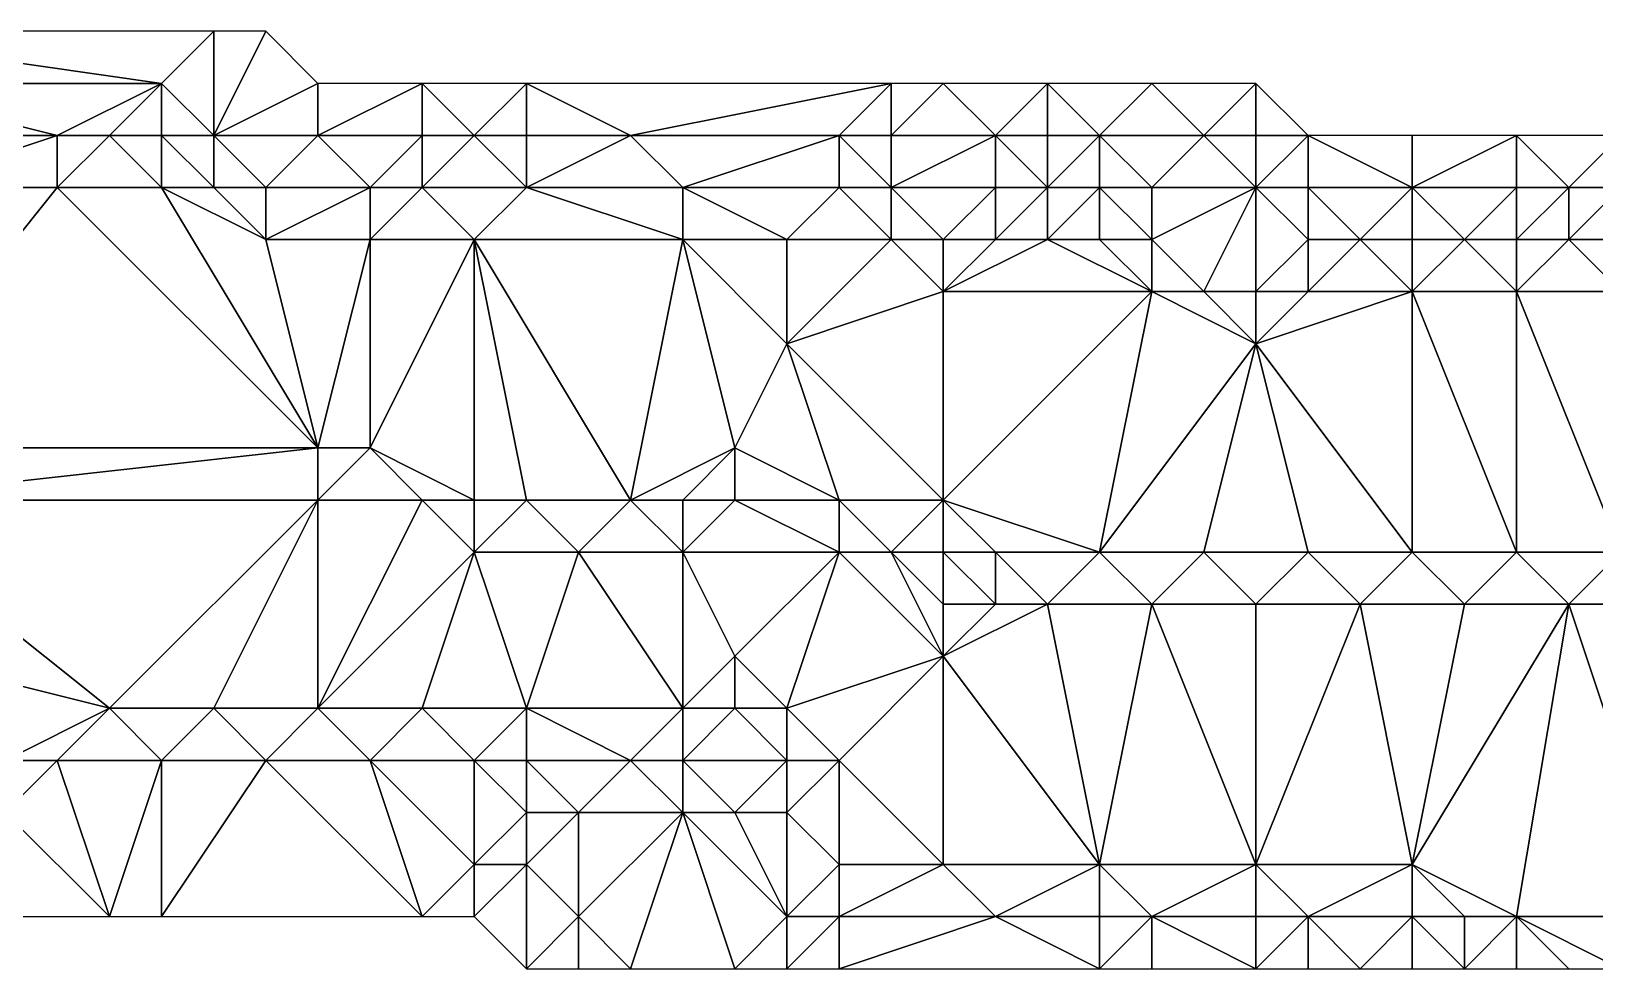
# Model space of a CAD drawing. Extents: x 2717.4 to 2787.5, y 1162.3 to 1174.9.
# Drawn here: x 2753.66 to 2763.86, y 1162.29 to 1168.41 of the extents above; entities that cross this region are included whole.
import ezdxf

# ---------------------------------------------------------------- set-up
doc = ezdxf.new("R2010")
doc.units = 0

msp = doc.modelspace()

# ---------------------------------------------------------------- linework, layer by layer
for points in [[(2754.51, 1168.07, 595.459), (2754.85, 1168.41, 595.471), (2752.13, 1168.41, 595.409)], [(2752.47, 1168.07, 595.411), (2754.51, 1168.07, 595.459), (2752.13, 1168.41, 595.409)], [(2754.51, 1168.07, 595.459), (2754.85, 1167.73, 595.463), (2754.85, 1168.41, 595.471)], [(2754.85, 1168.41, 595.471), (2754.85, 1167.73, 595.463), (2755.19, 1168.41, 595.474)], [(2755.19, 1168.41, 595.474), (2754.85, 1167.73, 595.463), (2755.53, 1168.07, 595.475)], [(2753.83, 1167.73, 594.979), (2752.47, 1168.07, 595.411), (2752.81, 1167.73, 594.942)], [(2753.83, 1167.73, 594.979), (2754.51, 1168.07, 595.459), (2752.47, 1168.07, 595.411)], [(2753.83, 1167.73, 594.979), (2754.17, 1167.73, 594.991), (2754.51, 1168.07, 595.459)], [(2754.51, 1168.07, 595.459), (2754.17, 1167.73, 594.991), (2754.51, 1167.73, 595.46)], [(2754.51, 1167.73, 595.46), (2754.85, 1167.73, 595.463), (2754.51, 1168.07, 595.459)], [(2754.85, 1167.73, 595.463), (2755.53, 1167.73, 595.469), (2755.53, 1168.07, 595.475)], [(2755.53, 1168.07, 595.475), (2755.53, 1167.73, 595.469), (2756.21, 1168.07, 595.479)], [(2755.53, 1167.73, 595.469), (2756.21, 1167.73, 595.469), (2756.21, 1168.07, 595.479)], [(2756.21, 1168.07, 595.479), (2756.21, 1167.73, 595.469), (2756.55, 1167.73, 595.47)], [(2756.21, 1168.07, 595.479), (2756.55, 1167.73, 595.47), (2756.89, 1168.07, 595.479)], [(2756.55, 1167.73, 595.47), (2756.89, 1167.73, 595.47), (2756.89, 1168.07, 595.479)], [(2756.89, 1167.73, 595.47), (2757.57, 1167.73, 595.462), (2756.89, 1168.07, 595.479)], [(2756.89, 1168.07, 595.479), (2757.57, 1167.73, 595.462), (2759.27, 1168.07, 595.482)], [(2757.57, 1167.73, 595.462), (2758.93, 1167.73, 595.467), (2759.27, 1168.07, 595.482)], [(2758.93, 1167.73, 595.467), (2759.27, 1167.73, 595.47), (2759.27, 1168.07, 595.482)], [(2759.27, 1168.07, 595.482), (2759.27, 1167.73, 595.47), (2759.61, 1168.07, 595.485)], [(2759.61, 1168.07, 595.485), (2759.27, 1167.73, 595.47), (2759.95, 1167.73, 595.477)], [(2759.61, 1168.07, 595.485), (2759.95, 1167.73, 595.477), (2760.29, 1168.07, 595.492)], [(2759.95, 1167.73, 595.477), (2760.29, 1167.73, 595.48), (2760.29, 1168.07, 595.492)], [(2760.29, 1168.07, 595.492), (2760.63, 1167.73, 595.483), (2760.97, 1168.07, 595.501)], [(2760.29, 1168.07, 595.492), (2760.29, 1167.73, 595.48), (2760.63, 1167.73, 595.483)], [(2760.63, 1167.73, 595.483), (2761.31, 1167.73, 595.521), (2760.97, 1168.07, 595.501)], [(2760.97, 1168.07, 595.501), (2761.31, 1167.73, 595.521), (2761.65, 1168.07, 595.539)], [(2761.31, 1167.73, 595.521), (2761.65, 1167.73, 595.54), (2761.65, 1168.07, 595.539)], [(2761.65, 1168.07, 595.539), (2761.65, 1167.73, 595.54), (2761.99, 1167.73, 595.555)], [(2752.81, 1167.39, 596.972), (2753.83, 1167.73, 594.979), (2752.81, 1167.73, 594.942)], [(2752.81, 1167.39, 596.972), (2753.83, 1167.39, 596.997), (2753.83, 1167.73, 594.979)], [(2753.83, 1167.39, 596.997), (2754.17, 1167.73, 594.991), (2753.83, 1167.73, 594.979)], [(2754.51, 1167.39, 597.014), (2754.17, 1167.73, 594.991), (2753.83, 1167.39, 596.997)], [(2754.51, 1167.73, 595.46), (2754.17, 1167.73, 594.991), (2754.51, 1167.39, 597.014)], [(2754.85, 1167.39, 595.015), (2754.51, 1167.73, 595.46), (2754.51, 1167.39, 597.014)], [(2754.85, 1167.39, 595.015), (2754.85, 1167.73, 595.463), (2754.51, 1167.73, 595.46)], [(2755.19, 1167.39, 595.023), (2754.85, 1167.73, 595.463), (2754.85, 1167.39, 595.015)], [(2755.19, 1167.39, 595.023), (2755.53, 1167.73, 595.469), (2754.85, 1167.73, 595.463)], [(2755.87, 1167.39, 595.037), (2755.53, 1167.73, 595.469), (2755.19, 1167.39, 595.023)], [(2755.87, 1167.39, 595.037), (2756.21, 1167.73, 595.469), (2755.53, 1167.73, 595.469)], [(2756.21, 1167.39, 595.044), (2756.21, 1167.73, 595.469), (2755.87, 1167.39, 595.037)], [(2756.89, 1167.39, 595.057), (2756.55, 1167.73, 595.47), (2756.21, 1167.39, 595.044)], [(2756.55, 1167.73, 595.47), (2756.21, 1167.73, 595.469), (2756.21, 1167.39, 595.044)], [(2756.89, 1167.39, 595.057), (2756.89, 1167.73, 595.47), (2756.55, 1167.73, 595.47)], [(2756.89, 1167.39, 595.057), (2757.57, 1167.73, 595.462), (2756.89, 1167.73, 595.47)], [(2757.91, 1167.39, 595.077), (2757.57, 1167.73, 595.462), (2756.89, 1167.39, 595.057)], [(2757.91, 1167.39, 595.077), (2758.93, 1167.73, 595.467), (2757.57, 1167.73, 595.462)], [(2758.93, 1167.39, 595.093), (2758.93, 1167.73, 595.467), (2757.91, 1167.39, 595.077)], [(2759.27, 1167.39, 595.119), (2759.27, 1167.73, 595.47), (2758.93, 1167.73, 595.467)], [(2759.27, 1167.39, 595.119), (2758.93, 1167.73, 595.467), (2758.93, 1167.39, 595.093)], [(2759.27, 1167.39, 595.119), (2759.95, 1167.39, 595.115), (2759.95, 1167.73, 595.477)], [(2759.95, 1167.73, 595.477), (2759.27, 1167.73, 595.47), (2759.27, 1167.39, 595.119)], [(2759.95, 1167.73, 595.477), (2759.95, 1167.39, 595.115), (2760.29, 1167.39, 595.113)], [(2760.29, 1167.39, 595.113), (2760.29, 1167.73, 595.48), (2759.95, 1167.73, 595.477)], [(2760.63, 1167.39, 596.506), (2760.63, 1167.73, 595.483), (2760.29, 1167.39, 595.113)], [(2760.63, 1167.73, 595.483), (2760.29, 1167.73, 595.48), (2760.29, 1167.39, 595.113)], [(2760.63, 1167.73, 595.483), (2760.97, 1167.39, 595.147), (2761.31, 1167.73, 595.521)], [(2760.63, 1167.39, 596.506), (2760.97, 1167.39, 595.147), (2760.63, 1167.73, 595.483)], [(2761.31, 1167.73, 595.521), (2760.97, 1167.39, 595.147), (2761.65, 1167.39, 595.133)], [(2761.65, 1167.39, 595.133), (2761.65, 1167.73, 595.54), (2761.31, 1167.73, 595.521)], [(2761.99, 1167.73, 595.555), (2761.65, 1167.73, 595.54), (2761.65, 1167.39, 595.133)], [(2761.65, 1167.39, 595.133), (2761.99, 1167.39, 595.148), (2761.99, 1167.73, 595.555)], [(2761.99, 1167.73, 595.555), (2762.67, 1167.39, 595.156), (2762.67, 1167.73, 595.576)], [(2761.99, 1167.73, 595.555), (2761.99, 1167.39, 595.148), (2762.67, 1167.39, 595.156)], [(2762.67, 1167.73, 595.576), (2762.67, 1167.39, 595.156), (2763.35, 1167.73, 595.579)], [(2762.67, 1167.39, 595.156), (2763.35, 1167.39, 595.169), (2763.35, 1167.73, 595.579)], [(2763.35, 1167.73, 595.579), (2763.35, 1167.39, 595.169), (2763.69, 1167.39, 595.174)], [(2763.69, 1167.39, 595.174), (2764.03, 1167.73, 595.581), (2763.35, 1167.73, 595.579)], [(2763.69, 1167.39, 595.174), (2764.03, 1167.39, 595.572), (2764.03, 1167.73, 595.581)], [(2755.53, 1165.69, 597.045), (2753.83, 1167.39, 596.997), (2752.47, 1165.69, 596.97)], [(2752.47, 1165.69, 596.97), (2753.83, 1167.39, 596.997), (2752.81, 1167.39, 596.972)], [(2755.53, 1165.69, 597.045), (2754.51, 1167.39, 597.014), (2753.83, 1167.39, 596.997)], [(2754.85, 1167.39, 595.015), (2754.51, 1167.39, 597.014), (2755.19, 1167.05, 597.032)], [(2755.19, 1167.05, 597.032), (2754.51, 1167.39, 597.014), (2755.53, 1165.69, 597.045)], [(2755.19, 1167.05, 597.032), (2755.19, 1167.39, 595.023), (2754.85, 1167.39, 595.015)], [(2755.19, 1167.05, 597.032), (2755.87, 1167.05, 597.049), (2755.87, 1167.39, 595.037)], [(2755.19, 1167.05, 597.032), (2755.87, 1167.39, 595.037), (2755.19, 1167.39, 595.023)], [(2755.87, 1167.05, 597.049), (2756.55, 1167.05, 597.064), (2756.21, 1167.39, 595.044)], [(2755.87, 1167.05, 597.049), (2756.21, 1167.39, 595.044), (2755.87, 1167.39, 595.037)], [(2756.55, 1167.05, 597.064), (2756.89, 1167.39, 595.057), (2756.21, 1167.39, 595.044)], [(2756.55, 1167.05, 597.064), (2757.91, 1167.05, 597.092), (2756.89, 1167.39, 595.057)], [(2756.89, 1167.39, 595.057), (2757.91, 1167.05, 597.092), (2757.91, 1167.39, 595.077)], [(2758.93, 1167.39, 595.093), (2757.91, 1167.39, 595.077), (2758.59, 1167.05, 597.106)], [(2757.91, 1167.39, 595.077), (2757.91, 1167.05, 597.092), (2758.59, 1167.05, 597.106)], [(2758.93, 1167.39, 595.093), (2758.59, 1167.05, 597.106), (2759.27, 1167.05, 597.12)], [(2759.27, 1167.05, 597.12), (2759.27, 1167.39, 595.119), (2758.93, 1167.39, 595.093)], [(2759.61, 1167.05, 595.127), (2759.27, 1167.39, 595.119), (2759.27, 1167.05, 597.12)], [(2759.61, 1167.05, 595.127), (2759.95, 1167.39, 595.115), (2759.27, 1167.39, 595.119)], [(2759.95, 1167.05, 595.126), (2759.95, 1167.39, 595.115), (2759.61, 1167.05, 595.127)], [(2760.29, 1167.05, 597.141), (2760.29, 1167.39, 595.113), (2759.95, 1167.05, 595.126)], [(2760.29, 1167.39, 595.113), (2759.95, 1167.39, 595.115), (2759.95, 1167.05, 595.126)], [(2760.29, 1167.05, 597.141), (2760.63, 1167.39, 596.506), (2760.29, 1167.39, 595.113)], [(2760.29, 1167.05, 597.141), (2760.63, 1167.05, 596.576), (2760.63, 1167.39, 596.506)], [(2760.63, 1167.39, 596.506), (2760.63, 1167.05, 596.576), (2760.97, 1167.05, 595.134)], [(2760.97, 1167.05, 595.134), (2760.97, 1167.39, 595.147), (2760.63, 1167.39, 596.506)], [(2761.31, 1166.71, 595.205), (2761.65, 1167.39, 595.133), (2760.97, 1167.05, 595.134)], [(2761.65, 1167.39, 595.133), (2760.97, 1167.39, 595.147), (2760.97, 1167.05, 595.134)], [(2761.65, 1166.71, 595.187), (2761.65, 1167.39, 595.133), (2761.31, 1166.71, 595.205)], [(2761.99, 1167.05, 595.144), (2761.65, 1167.39, 595.133), (2761.65, 1166.71, 595.187)], [(2761.99, 1167.05, 595.144), (2761.99, 1167.39, 595.148), (2761.65, 1167.39, 595.133)], [(2762.33, 1167.05, 595.151), (2761.99, 1167.39, 595.148), (2761.99, 1167.05, 595.144)], [(2762.67, 1167.39, 595.156), (2761.99, 1167.39, 595.148), (2762.33, 1167.05, 595.151)], [(2762.67, 1167.05, 595.157), (2762.67, 1167.39, 595.156), (2762.33, 1167.05, 595.151)], [(2762.67, 1167.05, 595.157), (2763.01, 1167.05, 595.291), (2762.67, 1167.39, 595.156)], [(2762.67, 1167.39, 595.156), (2763.01, 1167.05, 595.291), (2763.35, 1167.39, 595.169)], [(2763.35, 1167.39, 595.169), (2763.01, 1167.05, 595.291), (2763.35, 1167.05, 595.166)], [(2763.69, 1167.05, 595.276), (2763.69, 1167.39, 595.174), (2763.35, 1167.05, 595.166)], [(2763.69, 1167.39, 595.174), (2763.35, 1167.39, 595.169), (2763.35, 1167.05, 595.166)], [(2764.37, 1167.05, 595.193), (2764.03, 1167.39, 595.572), (2763.69, 1167.05, 595.276)], [(2763.69, 1167.05, 595.276), (2764.03, 1167.39, 595.572), (2763.69, 1167.39, 595.174)], [(2755.53, 1165.69, 597.045), (2755.87, 1167.05, 597.049), (2755.19, 1167.05, 597.032)], [(2755.87, 1165.69, 597.054), (2755.87, 1167.05, 597.049), (2755.53, 1165.69, 597.045)], [(2755.87, 1165.69, 597.054), (2756.55, 1167.05, 597.064), (2755.87, 1167.05, 597.049)], [(2755.87, 1165.69, 597.054), (2756.55, 1165.35, 597.072), (2756.55, 1167.05, 597.064)], [(2757.57, 1165.35, 597.095), (2756.55, 1167.05, 597.064), (2756.89, 1165.35, 597.08)], [(2757.57, 1165.35, 597.095), (2757.91, 1167.05, 597.092), (2756.55, 1167.05, 597.064)], [(2756.55, 1167.05, 597.064), (2756.55, 1165.35, 597.072), (2756.89, 1165.35, 597.08)], [(2757.57, 1165.35, 597.095), (2758.25, 1165.69, 597.107), (2757.91, 1167.05, 597.092)], [(2758.59, 1167.05, 597.106), (2757.91, 1167.05, 597.092), (2758.59, 1166.37, 597.11)], [(2757.91, 1167.05, 597.092), (2758.25, 1165.69, 597.107), (2758.59, 1166.37, 597.11)], [(2759.61, 1166.71, 597.129), (2759.27, 1167.05, 597.12), (2758.59, 1166.37, 597.11)], [(2759.27, 1167.05, 597.12), (2758.59, 1167.05, 597.106), (2758.59, 1166.37, 597.11)], [(2759.61, 1167.05, 595.127), (2759.27, 1167.05, 597.12), (2759.61, 1166.71, 597.129)], [(2760.29, 1167.05, 597.141), (2759.61, 1166.71, 597.129), (2760.97, 1166.71, 597.159)], [(2759.95, 1167.05, 595.126), (2759.61, 1166.71, 597.129), (2760.29, 1167.05, 597.141)], [(2759.95, 1167.05, 595.126), (2759.61, 1167.05, 595.127), (2759.61, 1166.71, 597.129)], [(2760.97, 1166.71, 597.159), (2760.63, 1167.05, 596.576), (2760.29, 1167.05, 597.141)], [(2760.97, 1167.05, 595.134), (2760.63, 1167.05, 596.576), (2760.97, 1166.71, 597.159)], [(2760.97, 1166.71, 597.159), (2761.31, 1166.71, 595.205), (2760.97, 1167.05, 595.134)], [(2761.99, 1166.71, 597.182), (2761.99, 1167.05, 595.144), (2761.65, 1166.71, 595.187)], [(2762.33, 1167.05, 595.151), (2761.99, 1167.05, 595.144), (2761.99, 1166.71, 597.182)], [(2761.99, 1166.71, 597.182), (2762.67, 1166.71, 597.197), (2762.33, 1167.05, 595.151)], [(2762.67, 1166.71, 597.197), (2762.67, 1167.05, 595.157), (2762.33, 1167.05, 595.151)], [(2763.35, 1166.71, 597.212), (2763.01, 1167.05, 595.291), (2762.67, 1166.71, 597.197)], [(2762.67, 1166.71, 597.197), (2763.01, 1167.05, 595.291), (2762.67, 1167.05, 595.157)], [(2763.35, 1167.05, 595.166), (2763.01, 1167.05, 595.291), (2763.35, 1166.71, 597.212)], [(2763.35, 1166.71, 597.212), (2764.03, 1166.71, 597.226), (2763.69, 1167.05, 595.276)], [(2763.35, 1166.71, 597.212), (2763.69, 1167.05, 595.276), (2763.35, 1167.05, 595.166)], [(2764.03, 1166.71, 597.226), (2764.37, 1167.05, 595.193), (2763.69, 1167.05, 595.276)], [(2759.61, 1165.35, 597.138), (2759.61, 1166.71, 597.129), (2758.59, 1166.37, 597.11)], [(2760.63, 1165.01, 597.164), (2760.97, 1166.71, 597.159), (2759.61, 1165.35, 597.138)], [(2760.97, 1166.71, 597.159), (2759.61, 1166.71, 597.129), (2759.61, 1165.35, 597.138)], [(2761.65, 1166.37, 597.177), (2760.97, 1166.71, 597.159), (2760.63, 1165.01, 597.164)], [(2761.65, 1166.37, 597.177), (2761.31, 1166.71, 595.205), (2760.97, 1166.71, 597.159)], [(2761.65, 1166.71, 595.187), (2761.31, 1166.71, 595.205), (2761.65, 1166.37, 597.177)], [(2762.67, 1165.01, 597.21), (2762.67, 1166.71, 597.197), (2761.65, 1166.37, 597.177)], [(2761.65, 1166.71, 595.187), (2761.65, 1166.37, 597.177), (2761.99, 1166.71, 597.182)], [(2761.65, 1166.37, 597.177), (2762.67, 1166.71, 597.197), (2761.99, 1166.71, 597.182)], [(2763.35, 1165.01, 597.225), (2762.67, 1166.71, 597.197), (2762.67, 1165.01, 597.21)], [(2763.35, 1165.01, 597.225), (2763.35, 1166.71, 597.212), (2762.67, 1166.71, 597.197)], [(2764.03, 1165.01, 597.241), (2763.35, 1166.71, 597.212), (2763.35, 1165.01, 597.225)], [(2764.03, 1165.01, 597.241), (2764.03, 1166.71, 597.226), (2763.35, 1166.71, 597.212)], [(2758.59, 1166.37, 597.11), (2758.25, 1165.69, 597.107), (2758.93, 1165.35, 597.123)], [(2758.59, 1166.37, 597.11), (2758.93, 1165.35, 597.123), (2759.61, 1165.35, 597.138)], [(2761.31, 1165.01, 597.179), (2761.65, 1166.37, 597.177), (2760.63, 1165.01, 597.164)], [(2761.99, 1165.01, 597.194), (2761.65, 1166.37, 597.177), (2761.31, 1165.01, 597.179)], [(2762.67, 1165.01, 597.21), (2761.65, 1166.37, 597.177), (2761.99, 1165.01, 597.194)], [(2755.53, 1165.69, 597.045), (2752.47, 1165.35, 594.921), (2755.53, 1165.35, 595.03)], [(2755.53, 1165.69, 597.045), (2752.47, 1165.69, 596.97), (2752.47, 1165.35, 594.921)], [(2755.87, 1165.69, 597.054), (2755.53, 1165.35, 595.03), (2756.21, 1165.35, 595.019)], [(2755.87, 1165.69, 597.054), (2755.53, 1165.69, 597.045), (2755.53, 1165.35, 595.03)], [(2756.21, 1165.35, 595.019), (2756.55, 1165.35, 597.072), (2755.87, 1165.69, 597.054)], [(2757.91, 1165.35, 595.179), (2758.25, 1165.69, 597.107), (2757.57, 1165.35, 597.095)], [(2758.25, 1165.35, 597.109), (2758.25, 1165.69, 597.107), (2757.91, 1165.35, 595.179)], [(2758.93, 1165.35, 597.123), (2758.25, 1165.69, 597.107), (2758.25, 1165.35, 597.109)], [(2752.47, 1165.35, 594.921), (2754.17, 1163.99, 594.936), (2755.53, 1165.35, 595.03)], [(2752.47, 1165.35, 594.921), (2752.81, 1164.33, 594.915), (2754.17, 1163.99, 594.936)], [(2754.17, 1163.99, 594.936), (2754.85, 1163.99, 594.964), (2755.53, 1165.35, 595.03)], [(2754.85, 1163.99, 594.964), (2755.53, 1163.99, 594.993), (2755.53, 1165.35, 595.03)], [(2755.53, 1165.35, 595.03), (2755.53, 1163.99, 594.993), (2756.21, 1165.35, 595.019)], [(2755.53, 1163.99, 594.993), (2756.55, 1165.01, 595.023), (2756.21, 1165.35, 595.019)], [(2756.21, 1165.35, 595.019), (2756.55, 1165.01, 595.023), (2756.55, 1165.35, 597.072)], [(2756.89, 1165.35, 597.08), (2756.55, 1165.01, 595.023), (2757.23, 1165.01, 595.042)], [(2756.55, 1165.35, 597.072), (2756.55, 1165.01, 595.023), (2756.89, 1165.35, 597.08)], [(2757.57, 1165.35, 597.095), (2756.89, 1165.35, 597.08), (2757.23, 1165.01, 595.042)], [(2757.57, 1165.35, 597.095), (2757.23, 1165.01, 595.042), (2757.91, 1165.01, 595.047)], [(2757.91, 1165.01, 595.047), (2757.91, 1165.35, 595.179), (2757.57, 1165.35, 597.095)], [(2758.25, 1165.35, 597.109), (2757.91, 1165.35, 595.179), (2757.91, 1165.01, 595.047)], [(2757.91, 1165.01, 595.047), (2758.93, 1165.01, 595.095), (2758.25, 1165.35, 597.109)], [(2758.93, 1165.01, 595.095), (2758.93, 1165.35, 597.123), (2758.25, 1165.35, 597.109)], [(2759.27, 1165.01, 597.133), (2758.93, 1165.35, 597.123), (2758.93, 1165.01, 595.095)], [(2759.61, 1165.35, 597.138), (2758.93, 1165.35, 597.123), (2759.27, 1165.01, 597.133)], [(2759.61, 1165.35, 597.138), (2759.27, 1165.01, 597.133), (2759.61, 1165.01, 595.25)], [(2760.63, 1165.01, 597.164), (2759.61, 1165.35, 597.138), (2759.95, 1165.01, 597.148)], [(2759.95, 1165.01, 597.148), (2759.61, 1165.35, 597.138), (2759.61, 1165.01, 595.25)], [(2755.53, 1163.99, 594.993), (2756.21, 1163.99, 594.999), (2756.55, 1165.01, 595.023)], [(2756.21, 1163.99, 594.999), (2756.89, 1163.99, 595.015), (2756.55, 1165.01, 595.023)], [(2756.55, 1165.01, 595.023), (2756.89, 1163.99, 595.015), (2757.23, 1165.01, 595.042)], [(2756.89, 1163.99, 595.015), (2757.91, 1163.99, 595.032), (2757.23, 1165.01, 595.042)], [(2757.23, 1165.01, 595.042), (2757.91, 1163.99, 595.032), (2757.91, 1165.01, 595.047)], [(2757.91, 1165.01, 595.047), (2758.25, 1164.33, 595.039), (2758.93, 1165.01, 595.095)], [(2757.91, 1163.99, 595.032), (2758.25, 1164.33, 595.039), (2757.91, 1165.01, 595.047)], [(2758.93, 1165.01, 595.095), (2758.25, 1164.33, 595.039), (2758.59, 1163.99, 595.055)], [(2758.93, 1165.01, 595.095), (2758.59, 1163.99, 595.055), (2759.61, 1164.33, 595.099)], [(2759.27, 1165.01, 597.133), (2758.93, 1165.01, 595.095), (2759.61, 1164.33, 595.099)], [(2759.27, 1165.01, 597.133), (2759.61, 1164.67, 595.102), (2759.61, 1165.01, 595.25)], [(2759.61, 1164.33, 595.099), (2759.61, 1164.67, 595.102), (2759.27, 1165.01, 597.133)], [(2759.61, 1165.01, 595.25), (2759.95, 1164.67, 595.11), (2759.95, 1165.01, 597.148)], [(2759.61, 1165.01, 595.25), (2759.61, 1164.67, 595.102), (2759.95, 1164.67, 595.11)], [(2760.29, 1164.67, 595.112), (2760.63, 1165.01, 597.164), (2759.95, 1165.01, 597.148)], [(2759.95, 1165.01, 597.148), (2759.95, 1164.67, 595.11), (2760.29, 1164.67, 595.112)], [(2760.29, 1164.67, 595.112), (2760.97, 1164.67, 595.115), (2760.63, 1165.01, 597.164)], [(2760.97, 1164.67, 595.115), (2761.31, 1165.01, 597.179), (2760.63, 1165.01, 597.164)], [(2760.97, 1164.67, 595.115), (2761.65, 1164.67, 595.119), (2761.31, 1165.01, 597.179)], [(2761.65, 1164.67, 595.119), (2761.99, 1165.01, 597.194), (2761.31, 1165.01, 597.179)], [(2761.65, 1164.67, 595.119), (2762.33, 1164.67, 595.124), (2761.99, 1165.01, 597.194)], [(2762.33, 1164.67, 595.124), (2762.67, 1165.01, 597.21), (2761.99, 1165.01, 597.194)], [(2762.33, 1164.67, 595.124), (2763.01, 1164.67, 595.128), (2762.67, 1165.01, 597.21)], [(2763.01, 1164.67, 595.128), (2763.35, 1165.01, 597.225), (2762.67, 1165.01, 597.21)], [(2763.01, 1164.67, 595.128), (2763.69, 1164.67, 595.161), (2763.35, 1165.01, 597.225)], [(2763.69, 1164.67, 595.161), (2764.03, 1165.01, 597.241), (2763.35, 1165.01, 597.225)], [(2763.69, 1164.67, 595.161), (2764.37, 1164.67, 595.16), (2764.03, 1165.01, 597.241)], [(2759.61, 1164.33, 595.099), (2760.63, 1162.97, 595.076), (2760.29, 1164.67, 595.112)], [(2760.29, 1164.67, 595.112), (2759.95, 1164.67, 595.11), (2759.61, 1164.33, 595.099)], [(2759.95, 1164.67, 595.11), (2759.61, 1164.67, 595.102), (2759.61, 1164.33, 595.099)], [(2760.29, 1164.67, 595.112), (2760.63, 1162.97, 595.076), (2760.97, 1164.67, 595.115)], [(2760.63, 1162.97, 595.076), (2761.65, 1162.97, 595.099), (2760.97, 1164.67, 595.115)], [(2760.97, 1164.67, 595.115), (2761.65, 1162.97, 595.099), (2761.65, 1164.67, 595.119)], [(2761.65, 1162.97, 595.099), (2762.67, 1162.97, 595.121), (2762.33, 1164.67, 595.124)], [(2761.65, 1164.67, 595.119), (2761.65, 1162.97, 595.099), (2762.33, 1164.67, 595.124)], [(2762.33, 1164.67, 595.124), (2762.67, 1162.97, 595.121), (2763.01, 1164.67, 595.128)], [(2763.69, 1164.67, 595.161), (2762.67, 1162.97, 595.121), (2763.35, 1162.63, 595.125)], [(2763.01, 1164.67, 595.128), (2762.67, 1162.97, 595.121), (2763.69, 1164.67, 595.161)], [(2763.35, 1162.63, 595.125), (2764.37, 1162.63, 595.159), (2763.69, 1164.67, 595.161)], [(2763.69, 1164.67, 595.161), (2764.37, 1162.63, 595.159), (2764.37, 1164.67, 595.16)], [(2754.17, 1163.99, 594.936), (2752.81, 1164.33, 594.915), (2753.49, 1163.65, 594.923)], [(2758.25, 1163.99, 595.629), (2758.25, 1164.33, 595.039), (2757.91, 1163.99, 595.032)], [(2758.59, 1163.99, 595.055), (2758.25, 1164.33, 595.039), (2758.25, 1163.99, 595.629)], [(2758.59, 1163.99, 595.055), (2758.93, 1163.65, 595.076), (2759.61, 1164.33, 595.099)], [(2759.61, 1164.33, 595.099), (2758.93, 1163.65, 595.076), (2759.61, 1162.97, 595.057)], [(2759.61, 1164.33, 595.099), (2759.61, 1162.97, 595.057), (2760.63, 1162.97, 595.076)], [(2753.83, 1163.65, 595.631), (2754.17, 1163.99, 594.936), (2753.49, 1163.65, 594.923)], [(2753.83, 1163.65, 595.631), (2754.51, 1163.65, 595.674), (2754.17, 1163.99, 594.936)], [(2754.51, 1163.65, 595.674), (2754.85, 1163.99, 594.964), (2754.17, 1163.99, 594.936)], [(2754.51, 1163.65, 595.674), (2755.19, 1163.65, 595.717), (2754.85, 1163.99, 594.964)], [(2755.19, 1163.65, 595.717), (2755.53, 1163.99, 594.993), (2754.85, 1163.99, 594.964)], [(2755.19, 1163.65, 595.717), (2755.87, 1163.65, 595.72), (2755.53, 1163.99, 594.993)], [(2755.87, 1163.65, 595.72), (2756.21, 1163.99, 594.999), (2755.53, 1163.99, 594.993)], [(2755.87, 1163.65, 595.72), (2756.55, 1163.65, 595.705), (2756.21, 1163.99, 594.999)], [(2756.55, 1163.65, 595.705), (2756.89, 1163.99, 595.015), (2756.21, 1163.99, 594.999)], [(2756.55, 1163.65, 595.705), (2756.89, 1163.65, 595.519), (2756.89, 1163.99, 595.015)], [(2756.89, 1163.99, 595.015), (2757.57, 1163.65, 595.577), (2757.91, 1163.99, 595.032)], [(2756.89, 1163.99, 595.015), (2756.89, 1163.65, 595.519), (2757.57, 1163.65, 595.577)], [(2757.57, 1163.65, 595.577), (2757.91, 1163.65, 595.591), (2757.91, 1163.99, 595.032)], [(2757.91, 1163.99, 595.032), (2757.91, 1163.65, 595.591), (2758.25, 1163.99, 595.629)], [(2758.25, 1163.99, 595.629), (2757.91, 1163.65, 595.591), (2758.59, 1163.65, 595.549)], [(2758.25, 1163.99, 595.629), (2758.59, 1163.65, 595.549), (2758.59, 1163.99, 595.055)], [(2758.59, 1163.65, 595.549), (2758.93, 1163.65, 595.076), (2758.59, 1163.99, 595.055)], [(2753.83, 1163.65, 595.631), (2753.49, 1163.31, 595.595), (2754.17, 1162.63, 595.614)], [(2753.49, 1163.65, 594.923), (2753.49, 1163.31, 595.595), (2753.83, 1163.65, 595.631)], [(2754.17, 1162.63, 595.614), (2754.51, 1163.65, 595.674), (2753.83, 1163.65, 595.631)], [(2754.17, 1162.63, 595.614), (2754.51, 1162.63, 595.636), (2754.51, 1163.65, 595.674)], [(2754.51, 1162.63, 595.636), (2755.19, 1163.65, 595.717), (2754.51, 1163.65, 595.674)], [(2756.21, 1162.63, 595.686), (2755.19, 1163.65, 595.717), (2754.51, 1162.63, 595.636)], [(2756.21, 1162.63, 595.686), (2755.87, 1163.65, 595.72), (2755.19, 1163.65, 595.717)], [(2756.21, 1162.63, 595.686), (2756.55, 1162.97, 595.692), (2755.87, 1163.65, 595.72)], [(2755.87, 1163.65, 595.72), (2756.55, 1162.97, 595.692), (2756.55, 1163.65, 595.705)], [(2756.55, 1163.65, 595.705), (2756.55, 1162.97, 595.692), (2756.89, 1163.31, 595.511)], [(2756.89, 1163.31, 595.511), (2756.89, 1163.65, 595.519), (2756.55, 1163.65, 595.705)], [(2756.89, 1163.65, 595.519), (2757.23, 1163.31, 595.544), (2757.57, 1163.65, 595.577)], [(2756.89, 1163.31, 595.511), (2757.23, 1163.31, 595.544), (2756.89, 1163.65, 595.519)], [(2757.23, 1163.31, 595.544), (2757.91, 1163.31, 595.481), (2757.57, 1163.65, 595.577)], [(2757.91, 1163.31, 595.481), (2757.91, 1163.65, 595.591), (2757.57, 1163.65, 595.577)], [(2757.91, 1163.65, 595.591), (2758.25, 1163.31, 595.57), (2758.59, 1163.65, 595.549)], [(2757.91, 1163.31, 595.481), (2758.25, 1163.31, 595.57), (2757.91, 1163.65, 595.591)], [(2758.59, 1163.65, 595.549), (2758.25, 1163.31, 595.57), (2758.59, 1163.31, 595.461)], [(2758.93, 1163.65, 595.076), (2758.59, 1163.31, 595.461), (2758.93, 1162.97, 595.05)], [(2758.59, 1163.65, 595.549), (2758.59, 1163.31, 595.461), (2758.93, 1163.65, 595.076)], [(2759.61, 1162.97, 595.057), (2758.93, 1163.65, 595.076), (2758.93, 1162.97, 595.05)], [(2754.17, 1162.63, 595.614), (2753.49, 1163.31, 595.595), (2753.49, 1162.63, 595.581)], [(2756.89, 1163.31, 595.511), (2756.55, 1162.97, 595.692), (2756.89, 1162.97, 595.87)], [(2757.23, 1162.63, 595.505), (2757.23, 1163.31, 595.544), (2756.89, 1162.97, 595.87)], [(2756.89, 1162.97, 595.87), (2757.23, 1163.31, 595.544), (2756.89, 1163.31, 595.511)], [(2757.23, 1162.63, 595.505), (2757.91, 1163.31, 595.481), (2757.23, 1163.31, 595.544)], [(2757.57, 1162.29, 595.529), (2757.91, 1163.31, 595.481), (2757.23, 1162.63, 595.505)], [(2758.25, 1162.29, 595.54), (2757.91, 1163.31, 595.481), (2757.57, 1162.29, 595.529)], [(2758.59, 1162.63, 595.526), (2757.91, 1163.31, 595.481), (2758.25, 1162.29, 595.54)], [(2758.59, 1162.63, 595.526), (2758.25, 1163.31, 595.57), (2757.91, 1163.31, 595.481)], [(2758.59, 1163.31, 595.461), (2758.25, 1163.31, 595.57), (2758.59, 1162.63, 595.526)], [(2758.93, 1162.97, 595.05), (2758.59, 1163.31, 595.461), (2758.59, 1162.63, 595.526)], [(2756.55, 1162.63, 595.686), (2756.55, 1162.97, 595.692), (2756.21, 1162.63, 595.686)], [(2756.89, 1162.97, 595.87), (2756.55, 1162.63, 595.686), (2756.89, 1162.29, 595.849)], [(2756.89, 1162.97, 595.87), (2756.55, 1162.97, 595.692), (2756.55, 1162.63, 595.686)], [(2756.89, 1162.29, 595.849), (2757.23, 1162.63, 595.505), (2756.89, 1162.97, 595.87)], [(2758.93, 1162.97, 595.05), (2758.59, 1162.63, 595.526), (2758.93, 1162.63, 595.739)], [(2759.61, 1162.97, 595.057), (2758.93, 1162.97, 595.05), (2758.93, 1162.63, 595.739)], [(2758.93, 1162.63, 595.739), (2759.95, 1162.63, 595.755), (2759.61, 1162.97, 595.057)], [(2759.61, 1162.97, 595.057), (2759.95, 1162.63, 595.755), (2760.63, 1162.97, 595.076)], [(2760.63, 1162.97, 595.076), (2759.95, 1162.63, 595.755), (2760.63, 1162.63, 595.774)], [(2760.63, 1162.97, 595.076), (2760.63, 1162.63, 595.774), (2760.97, 1162.63, 595.787)], [(2760.63, 1162.97, 595.076), (2760.97, 1162.63, 595.787), (2761.65, 1162.97, 595.099)], [(2760.97, 1162.63, 595.787), (2761.65, 1162.63, 595.796), (2761.65, 1162.97, 595.099)], [(2761.65, 1162.97, 595.099), (2761.99, 1162.63, 595.753), (2762.67, 1162.97, 595.121)], [(2761.65, 1162.97, 595.099), (2761.65, 1162.63, 595.796), (2761.99, 1162.63, 595.753)], [(2762.67, 1162.97, 595.121), (2761.99, 1162.63, 595.753), (2762.67, 1162.63, 595.891)], [(2762.67, 1162.97, 595.121), (2763.01, 1162.63, 595.249), (2763.35, 1162.63, 595.125)], [(2762.67, 1162.63, 595.891), (2763.01, 1162.63, 595.249), (2762.67, 1162.97, 595.121)], [(2756.89, 1162.29, 595.849), (2757.23, 1162.29, 595.525), (2757.23, 1162.63, 595.505)], [(2757.23, 1162.63, 595.505), (2757.23, 1162.29, 595.525), (2757.57, 1162.29, 595.529)], [(2758.59, 1162.29, 595.553), (2758.59, 1162.63, 595.526), (2758.25, 1162.29, 595.54)], [(2758.93, 1162.63, 595.739), (2758.59, 1162.63, 595.526), (2758.59, 1162.29, 595.553)], [(2758.59, 1162.29, 595.553), (2758.93, 1162.29, 595.739), (2758.93, 1162.63, 595.739)], [(2759.95, 1162.63, 595.755), (2758.93, 1162.29, 595.739), (2760.63, 1162.29, 595.806)], [(2758.93, 1162.63, 595.739), (2758.93, 1162.29, 595.739), (2759.95, 1162.63, 595.755)], [(2760.63, 1162.63, 595.774), (2759.95, 1162.63, 595.755), (2760.63, 1162.29, 595.806)], [(2760.97, 1162.63, 595.787), (2760.63, 1162.63, 595.774), (2760.63, 1162.29, 595.806)], [(2760.63, 1162.29, 595.806), (2760.97, 1162.29, 595.798), (2760.97, 1162.63, 595.787)], [(2761.65, 1162.29, 595.82), (2761.65, 1162.63, 595.796), (2760.97, 1162.63, 595.787)], [(2760.97, 1162.63, 595.787), (2760.97, 1162.29, 595.798), (2761.65, 1162.29, 595.82)], [(2761.99, 1162.29, 595.385), (2761.99, 1162.63, 595.753), (2761.65, 1162.29, 595.82)], [(2761.99, 1162.63, 595.753), (2761.65, 1162.63, 595.796), (2761.65, 1162.29, 595.82)], [(2761.99, 1162.63, 595.753), (2762.33, 1162.29, 595.396), (2762.67, 1162.63, 595.891)], [(2761.99, 1162.29, 595.385), (2762.33, 1162.29, 595.396), (2761.99, 1162.63, 595.753)], [(2762.67, 1162.63, 595.891), (2762.33, 1162.29, 595.396), (2762.67, 1162.29, 595.811)], [(2763.01, 1162.29, 595.783), (2763.01, 1162.63, 595.249), (2762.67, 1162.63, 595.891)], [(2762.67, 1162.63, 595.891), (2762.67, 1162.29, 595.811), (2763.01, 1162.29, 595.783)], [(2763.35, 1162.63, 595.125), (2763.01, 1162.63, 595.249), (2763.01, 1162.29, 595.783)], [(2763.01, 1162.29, 595.783), (2763.35, 1162.29, 595.754), (2763.35, 1162.63, 595.125)], [(2764.03, 1162.29, 595.797), (2764.37, 1162.63, 595.159), (2763.35, 1162.63, 595.125)], [(2763.35, 1162.63, 595.125), (2763.35, 1162.29, 595.754), (2763.69, 1162.29, 595.826)], [(2763.35, 1162.63, 595.125), (2763.69, 1162.29, 595.826), (2764.03, 1162.29, 595.797)]]:
    msp.add_3dface(points)

doc.saveas('drawing.dxf')
